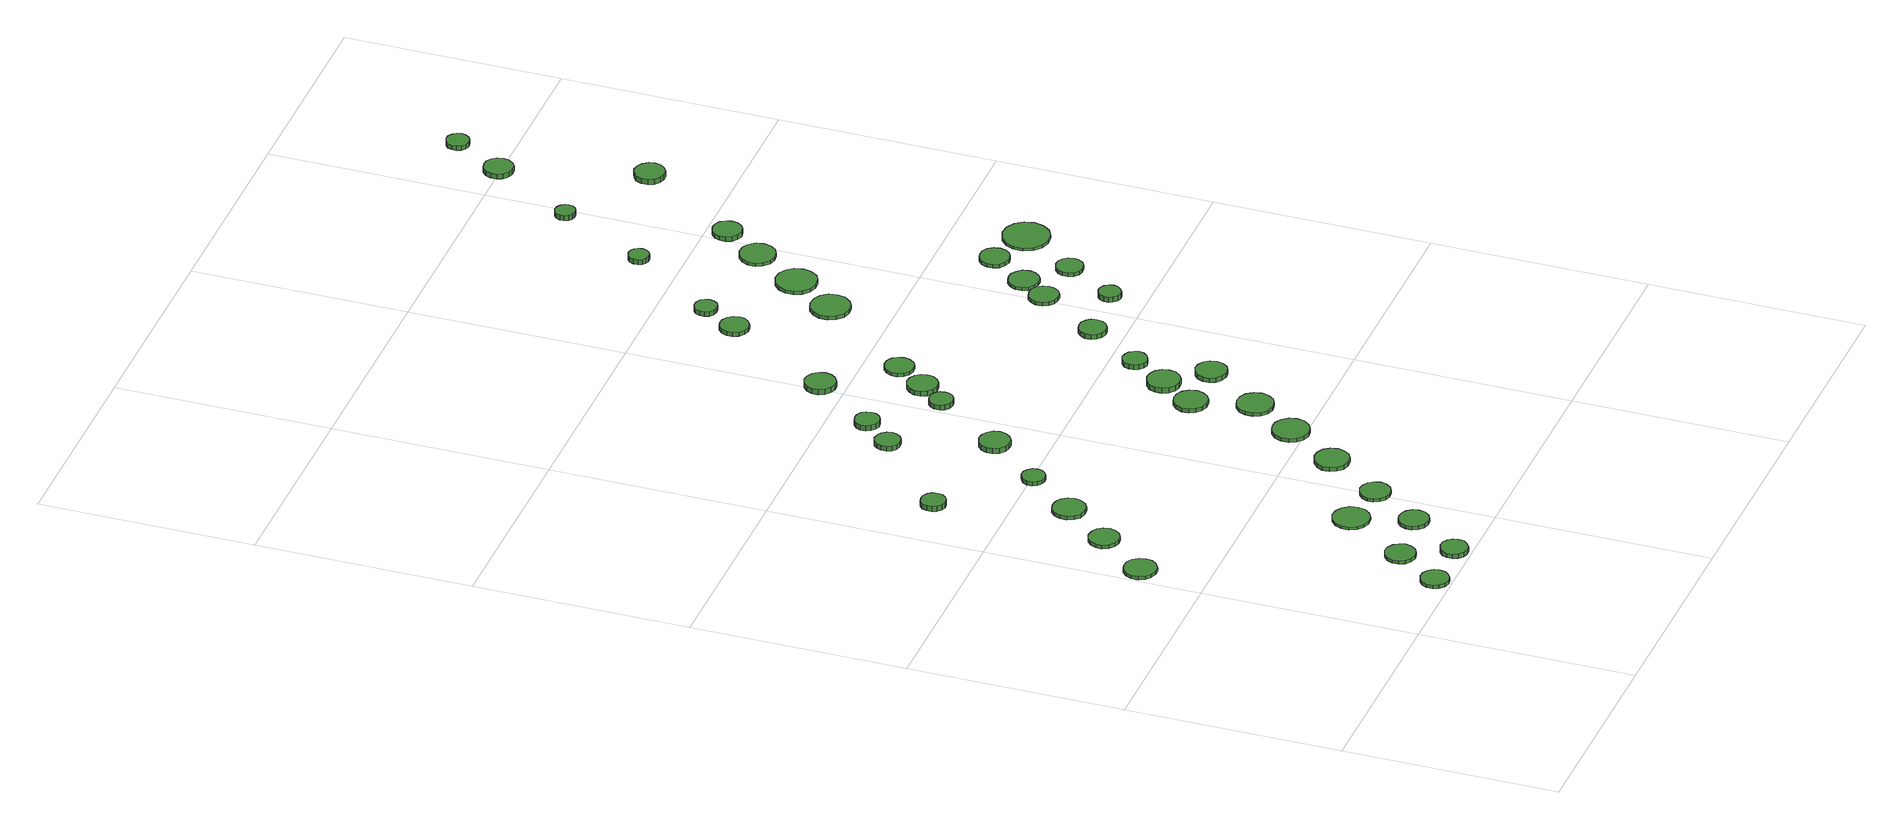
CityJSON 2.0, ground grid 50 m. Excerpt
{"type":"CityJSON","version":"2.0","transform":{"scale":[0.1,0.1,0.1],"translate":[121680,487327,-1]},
"CityObjects":{
"tree1":{"type":"SolitaryVegetationObject","attributes":{"function":"something"},"geometry":[{"type":"MultiSurface","lod":"1","boundaries":[[[0,1,2,3,4,5,6,7,8,9,10,11,12,13,14]],[[15,16,17,18,19,20,21,22,23,24,25,26,27,28,29]],[[0,29,28,1]],[[1,28,27,2]],[[2,27,26,3]],[[3,26,25,4]],[[4,25,24,5]],[[5,24,23,6]],[[6,23,22,7]],[[7,22,21,8]],[[8,21,20,9]],[[9,20,19,10]],[[10,19,18,11]],[[11,18,17,12]],[[12,17,16,13]],[[13,16,15,14]],[[14,15,29,0]]]}]},
"tree2":{"type":"SolitaryVegetationObject","attributes":{"function":"something"},"geometry":[{"type":"MultiSurface","lod":"1","boundaries":[[[30,31,32,33,34,35,36,37,38,39,40,41,42,43,44]],[[45,46,47,48,49,50,51,52,53,54,55,56,57,58,59]],[[30,59,58,31]],[[31,58,57,32]],[[32,57,56,33]],[[33,56,55,34]],[[34,55,54,35]],[[35,54,53,36]],[[36,53,52,37]],[[37,52,51,38]],[[38,51,50,39]],[[39,50,49,40]],[[40,49,48,41]],[[41,48,47,42]],[[42,47,46,43]],[[43,46,45,44]],[[44,45,59,30]]]}]},
"tree3":{"type":"SolitaryVegetationObject","attributes":{"function":"something"},"geometry":[{"type":"MultiSurface","lod":"1","boundaries":[[[60,61,62,63,64,65,66,67,68,69,70,71,72,73,74]],[[75,76,77,78,79,80,81,82,83,84,85,86,87,88,89]],[[60,89,88,61]],[[61,88,87,62]],[[62,87,86,63]],[[63,86,85,64]],[[64,85,84,65]],[[65,84,83,66]],[[66,83,82,67]],[[67,82,81,68]],[[68,81,80,69]],[[69,80,79,70]],[[70,79,78,71]],[[71,78,77,72]],[[72,77,76,73]],[[73,76,75,74]],[[74,75,89,60]]]}]},
"tree4":{"type":"SolitaryVegetationObject","attributes":{"function":"something"},"geometry":[{"type":"MultiSurface","lod":"1","boundaries":[[[90,91,92,93,94,95,96,97,98,99,100,101,102,103,104]],[[105,106,107,108,109,110,111,112,113,114,115,116,117,118,119]],[[90,119,118,91]],[[91,118,117,92]],[[92,117,116,93]],[[93,116,115,94]],[[94,115,114,95]],[[95,114,113,96]],[[96,113,112,97]],[[97,112,111,98]],[[98,111,110,99]],[[99,110,109,100]],[[100,109,108,101]],[[101,108,107,102]],[[102,107,106,103]],[[103,106,105,104]],[[104,105,119,90]]]}]},
"tree5":{"type":"SolitaryVegetationObject","attributes":{"function":"something"},"geometry":[{"type":"MultiSurface","lod":"1","boundaries":[[[120,121,122,123,124,125,126,127,128,129,130,131,132,133,134]],[[135,136,137,138,139,140,141,142,143,144,145,146,147,148,149]],[[120,149,148,121]],[[121,148,147,122]],[[122,147,146,123]],[[123,146,145,124]],[[124,145,144,125]],[[125,144,143,126]],[[126,143,142,127]],[[127,142,141,128]],[[128,141,140,129]],[[129,140,139,130]],[[130,139,138,131]],[[131,138,137,132]],[[132,137,136,133]],[[133,136,135,134]],[[134,135,149,120]]]}]},
"tree6":{"type":"SolitaryVegetationObject","attributes":{"function":"something"},"geometry":[{"type":"MultiSurface","lod":"1","boundaries":[[[150,151,152,153,154,155,156,157,158,159,160,161,162,163,164]],[[165,166,167,168,169,170,171,172,173,174,175,176,177,178,179]],[[150,179,178,151]],[[151,178,177,152]],[[152,177,176,153]],[[153,176,175,154]],[[154,175,174,155]],[[155,174,173,156]],[[156,173,172,157]],[[157,172,171,158]],[[158,171,170,159]],[[159,170,169,160]],[[160,169,168,161]],[[161,168,167,162]],[[162,167,166,163]],[[163,166,165,164]],[[164,165,179,150]]]}]},
"tree7":{"type":"SolitaryVegetationObject","attributes":{"function":"something"},"geometry":[{"type":"MultiSurface","lod":"1","boundaries":[[[180,181,182,183,184,185,186,187,188,189,190,191,192,193,194]],[[195,196,197,198,199,200,201,202,203,204,205,206,207,208,209]],[[180,209,208,181]],[[181,208,207,182]],[[182,207,206,183]],[[183,206,205,184]],[[184,205,204,185]],[[185,204,203,186]],[[186,203,202,187]],[[187,202,201,188]],[[188,201,200,189]],[[189,200,199,190]],[[190,199,198,191]],[[191,198,197,192]],[[192,197,196,193]],[[193,196,195,194]],[[194,195,209,180]]]}]},
"tree8":{"type":"SolitaryVegetationObject","attributes":{"function":"something"},"geometry":[{"type":"MultiSurface","lod":"1","boundaries":[[[210,211,212,213,214,215,216,217,218,219,220,221,222,223,224]],[[225,226,227,228,229,230,231,232,233,234,235,236,237,238,239]],[[210,239,238,211]],[[211,238,237,212]],[[212,237,236,213]],[[213,236,235,214]],[[214,235,234,215]],[[215,234,233,216]],[[216,233,232,217]],[[217,232,231,218]],[[218,231,230,219]],[[219,230,229,220]],[[220,229,228,221]],[[221,228,227,222]],[[222,227,226,223]],[[223,226,225,224]],[[224,225,239,210]]]}]},
"tree9":{"type":"SolitaryVegetationObject","attributes":{"function":"something"},"geometry":[{"type":"MultiSurface","lod":"1","boundaries":[[[240,241,242,243,244,245,246,247,248,249,250,251,252,253,254]],[[255,256,257,258,259,260,261,262,263,264,265,266,267,268,269]],[[240,269,268,241]],[[241,268,267,242]],[[242,267,266,243]],[[243,266,265,244]],[[244,265,264,245]],[[245,264,263,246]],[[246,263,262,247]],[[247,262,261,248]],[[248,261,260,249]],[[249,260,259,250]],[[250,259,258,251]],[[251,258,257,252]],[[252,257,256,253]],[[253,256,255,254]],[[254,255,269,240]]]}]},
"tree10":{"type":"SolitaryVegetationObject","attributes":{"function":"something"},"geometry":[{"type":"MultiSurface","lod":"1","boundaries":[[[270,271,272,273,274,275,276,277,278,279,280,281,282,283,284]],[[285,286,287,288,289,290,291,292,293,294,295,296,297,298,299]],[[270,299,298,271]],[[271,298,297,272]],[[272,297,296,273]],[[273,296,295,274]],[[274,295,294,275]],[[275,294,293,276]],[[276,293,292,277]],[[277,292,291,278]],[[278,291,290,279]],[[279,290,289,280]],[[280,289,288,281]],[[281,288,287,282]],[[282,287,286,283]],[[283,286,285,284]],[[284,285,299,270]]]}]},
"tree11":{"type":"SolitaryVegetationObject","attributes":{"function":"something"},"geometry":[{"type":"MultiSurface","lod":"1","boundaries":[[[300,301,302,303,304,305,306,307,308,309,310,311,312,313,314]],[[315,316,317,318,319,320,321,322,323,324,325,326,327,328,329]],[[300,329,328,301]],[[301,328,327,302]],[[302,327,326,303]],[[303,326,325,304]],[[304,325,324,305]],[[305,324,323,306]],[[306,323,322,307]],[[307,322,321,308]],[[308,321,320,309]],[[309,320,319,310]],[[310,319,318,311]],[[311,318,317,312]],[[312,317,316,313]],[[313,316,315,314]],[[314,315,329,300]]]}]},
"tree12":{"type":"SolitaryVegetationObject","attributes":{"function":"something"},"geometry":[{"type":"MultiSurface","lod":"1","boundaries":[[[330,331,332,333,334,335,336,337,338,339,340,341,342,343,344]],[[345,346,347,348,349,350,351,352,353,354,355,356,357,358,359]],[[330,359,358,331]],[[331,358,357,332]],[[332,357,356,333]],[[333,356,355,334]],[[334,355,354,335]],[[335,354,353,336]],[[336,353,352,337]],[[337,352,351,338]],[[338,351,350,339]],[[339,350,349,340]],[[340,349,348,341]],[[341,348,347,342]],[[342,347,346,343]],[[343,346,345,344]],[[344,345,359,330]]]}]},
"tree13":{"type":"SolitaryVegetationObject","attributes":{"function":"something"},"geometry":[{"type":"MultiSurface","lod":"1","boundaries":[[[360,361,362,363,364,365,366,367,368,369,370,371,372,373,374]],[[375,376,377,378,379,380,381,382,383,384,385,386,387,388,389]],[[360,389,388,361]],[[361,388,387,362]],[[362,387,386,363]],[[363,386,385,364]],[[364,385,384,365]],[[365,384,383,366]],[[366,383,382,367]],[[367,382,381,368]],[[368,381,380,369]],[[369,380,379,370]],[[370,379,378,371]],[[371,378,377,372]],[[372,377,376,373]],[[373,376,375,374]],[[374,375,389,360]]]}]},
"tree14":{"type":"SolitaryVegetationObject","attributes":{"function":"something"},"geometry":[{"type":"MultiSurface","lod":"1","boundaries":[[[390,391,392,393,394,395,396,397,398,399,400,401,402,403,404]],[[405,406,407,408,409,410,411,412,413,414,415,416,417,418,419]],[[390,419,418,391]],[[391,418,417,392]],[[392,417,416,393]],[[393,416,415,394]],[[394,415,414,395]],[[395,414,413,396]],[[396,413,412,397]],[[397,412,411,398]],[[398,411,410,399]],[[399,410,409,400]],[[400,409,408,401]],[[401,408,407,402]],[[402,407,406,403]],[[403,406,405,404]],[[404,405,419,390]]]}]},
"tree15":{"type":"SolitaryVegetationObject","attributes":{"function":"something"},"geometry":[{"type":"MultiSurface","lod":"1","boundaries":[[[420,421,422,423,424,425,426,427,428,429,430,431,432,433,434]],[[435,436,437,438,439,440,441,442,443,444,445,446,447,448,449]],[[420,449,448,421]],[[421,448,447,422]],[[422,447,446,423]],[[423,446,445,424]],[[424,445,444,425]],[[425,444,443,426]],[[426,443,442,427]],[[427,442,441,428]],[[428,441,440,429]],[[429,440,439,430]],[[430,439,438,431]],[[431,438,437,432]],[[432,437,436,433]],[[433,436,435,434]],[[434,435,449,420]]]}]},
"tree16":{"type":"SolitaryVegetationObject","attributes":{"function":"something"},"geometry":[{"type":"MultiSurface","lod":"1","boundaries":[[[450,451,452,453,454,455,456,457,458,459,460,461,462,463,464]],[[465,466,467,468,469,470,471,472,473,474,475,476,477,478,479]],[[450,479,478,451]],[[451,478,477,452]],[[452,477,476,453]],[[453,476,475,454]],[[454,475,474,455]],[[455,474,473,456]],[[456,473,472,457]],[[457,472,471,458]],[[458,471,470,459]],[[459,470,469,460]],[[460,469,468,461]],[[461,468,467,462]],[[462,467,466,463]],[[463,466,465,464]],[[464,465,479,450]]]}]},
"tree17":{"type":"SolitaryVegetationObject","attributes":{"function":"something"},"geometry":[{"type":"MultiSurface","lod":"1","boundaries":[[[480,481,482,483,484,485,486,487,488,489,490,491,492,493,494]],[[495,496,497,498,499,500,501,502,503,504,505,506,507,508,509]],[[480,509,508,481]],[[481,508,507,482]],[[482,507,506,483]],[[483,506,505,484]],[[484,505,504,485]],[[485,504,503,486]],[[486,503,502,487]],[[487,502,501,488]],[[488,501,500,489]],[[489,500,499,490]],[[490,499,498,491]],[[491,498,497,492]],[[492,497,496,493]],[[493,496,495,494]],[[494,495,509,480]]]}]},
"tree18":{"type":"SolitaryVegetationObject","attributes":{"function":"something"},"geometry":[{"type":"MultiSurface","lod":"1","boundaries":[[[510,511,512,513,514,515,516,517,518,519,520,521,522,523,524]],[[525,526,527,528,529,530,531,532,533,534,535,536,537,538,539]],[[510,539,538,511]],[[511,538,537,512]],[[512,537,536,513]],[[513,536,535,514]],[[514,535,534,515]],[[515,534,533,516]],[[516,533,532,517]],[[517,532,531,518]],[[518,531,530,519]],[[519,530,529,520]],[[520,529,528,521]],[[521,528,527,522]],[[522,527,526,523]],[[523,526,525,524]],[[524,525,539,510]]]}]},
"tree19":{"type":"SolitaryVegetationObject","attributes":{"function":"something"},"geometry":[{"type":"MultiSurface","lod":"1","boundaries":[[[540,541,542,543,544,545,546,547,548,549,550,551,552,553,554]],[[555,556,557,558,559,560,561,562,563,564,565,566,567,568,569]],[[540,569,568,541]],[[541,568,567,542]],[[542,567,566,543]],[[543,566,565,544]],[[544,565,564,545]],[[545,564,563,546]],[[546,563,562,547]],[[547,562,561,548]],[[548,561,560,549]],[[549,560,559,550]],[[550,559,558,551]],[[551,558,557,552]],[[552,557,556,553]],[[553,556,555,554]],[[554,555,569,540]]]}]},
"tree20":{"type":"SolitaryVegetationObject","attributes":{"function":"something"},"geometry":[{"type":"MultiSurface","lod":"1","boundaries":[[[570,571,572,573,574,575,576,577,578,579,580,581,582,583,584]],[[585,586,587,588,589,590,591,592,593,594,595,596,597,598,599]],[[570,599,598,571]],[[571,598,597,572]],[[572,597,596,573]],[[573,596,595,574]],[[574,595,594,575]],[[575,594,593,576]],[[576,593,592,577]],[[577,592,591,578]],[[578,591,590,579]],[[579,590,589,580]],[[580,589,588,581]],[[581,588,587,582]],[[582,587,586,583]],[[583,586,585,584]],[[584,585,599,570]]]}]},
"tree21":{"type":"SolitaryVegetationObject","attributes":{"function":"something"},"geometry":[{"type":"MultiSurface","lod":"1","boundaries":[[[600,601,602,603,604,605,606,607,608,609,610,611,612,613,614]],[[615,616,617,618,619,620,621,622,623,624,625,626,627,628,629]],[[600,629,628,601]],[[601,628,627,602]],[[602,627,626,603]],[[603,626,625,604]],[[604,625,624,605]],[[605,624,623,606]],[[606,623,622,607]],[[607,622,621,608]],[[608,621,620,609]],[[609,620,619,610]],[[610,619,618,611]],[[611,618,617,612]],[[612,617,616,613]],[[613,616,615,614]],[[614,615,629,600]]]}]},
"tree22":{"type":"SolitaryVegetationObject","attributes":{"function":"something"},"geometry":[{"type":"MultiSurface","lod":"1","boundaries":[[[630,631,632,633,634,635,636,637,638,639,640,641,642,643,644]],[[645,646,647,648,649,650,651,652,653,654,655,656,657,658,659]],[[630,659,658,631]],[[631,658,657,632]],[[632,657,656,633]],[[633,656,655,634]],[[634,655,654,635]],[[635,654,653,636]],[[636,653,652,637]],[[637,652,651,638]],[[638,651,650,639]],[[639,650,649,640]],[[640,649,648,641]],[[641,648,647,642]],[[642,647,646,643]],[[643,646,645,644]],[[644,645,659,630]]]}]},
"tree23":{"type":"SolitaryVegetationObject","attributes":{"function":"something"},"geometry":[{"type":"MultiSurface","lod":"1","boundaries":[[[660,661,662,663,664,665,666,667,668,669,670,671,672,673,674]],[[675,676,677,678,679,680,681,682,683,684,685,686,687,688,689]],[[660,689,688,661]],[[661,688,687,662]],[[662,687,686,663]],[[663,686,685,664]],[[664,685,684,665]],[[665,684,683,666]],[[666,683,682,667]],[[667,682,681,668]],[[668,681,680,669]],[[669,680,679,670]],[[670,679,678,671]],[[671,678,677,672]],[[672,677,676,673]],[[673,676,675,674]],[[674,675,689,660]]]}]},
"tree24":{"type":"SolitaryVegetationObject","attributes":{"function":"something"},"geometry":[{"type":"MultiSurface","lod":"1","boundaries":[[[690,691,692,693,694,695,696,697,698,699,700,701,702,703,704]],[[705,706,707,708,709,710,711,712,713,714,715,716,717,718,719]],[[690,719,718,691]],[[691,718,717,692]],[[692,717,716,693]],[[693,716,715,694]],[[694,715,714,695]],[[695,714,713,696]],[[696,713,712,697]],[[697,712,711,698]],[[698,711,710,699]],[[699,710,709,700]],[[700,709,708,701]],[[701,708,707,702]],[[702,707,706,703]],[[703,706,705,704]],[[704,705,719,690]]]}]},
"tree25":{"type":"SolitaryVegetationObject","attributes":{"function":"something"},"geometry":[{"type":"MultiSurface","lod":"1","boundaries":[[[720,721,722,723,724,725,726,727,728,729,730,731,732,733,734]],[[735,736,737,738,739,740,741,742,743,744,745,746,747,748,749]],[[720,749,748,721]],[[721,748,747,722]],[[722,747,746,723]],[[723,746,745,724]],[[724,745,744,725]],[[725,744,743,726]],[[726,743,742,727]],[[727,742,741,728]],[[728,741,740,729]],[[729,740,739,730]],[[730,739,738,731]],[[731,738,737,732]],[[732,737,736,733]],[[733,736,735,734]],[[734,735,749,720]]]}]},
"tree26":{"type":"SolitaryVegetationObject","attributes":{"function":"something"},"geometry":[{"type":"MultiSurface","lod":"1","boundaries":[[[750,751,752,753,754,755,756,757,758,759,760,761,762,763,764]],[[765,766,767,768,769,770,771,772,773,774,775,776,777,778,779]],[[750,779,778,751]],[[751,778,777,752]],[[752,777,776,753]],[[753,776,775,754]],[[754,775,774,755]],[[755,774,773,756]],[[756,773,772,757]],[[757,772,771,758]],[[758,771,770,759]],[[759,770,769,760]],[[760,769,768,761]],[[761,768,767,762]],[[762,767,766,763]],[[763,766,765,764]],[[764,765,779,750]]]}]},
"tree27":{"type":"SolitaryVegetationObject","attributes":{"function":"something"},"geometry":[{"type":"MultiSurface","lod":"1","boundaries":[[[780,781,782,783,784,785,786,787,788,789,790,791,792,793,794]],[[795,796,797,798,799,800,801,802,803,804,805,806,807,808,809]],[[780,809,808,781]],[[781,808,807,782]],[[782,807,806,783]],[[783,806,805,784]],[[784,805,804,785]],[[785,804,803,786]],[[786,803,802,787]],[[787,802,801,788]],[[788,801,800,789]],[[789,800,799,790]],[[790,799,798,791]],[[791,798,797,792]],[[792,797,796,793]],[[793,796,795,794]],[[794,795,809,780]]]}]},
"tree28":{"type":"SolitaryVegetationObject","attributes":{"function":"something"},"geometry":[{"type":"MultiSurface","lod":"1","boundaries":[[[810,811,812,813,814,815,816,817,818,819,820,821,822,823,824]],[[825,826,827,828,829,830,831,832,833,834,835,836,837,838,839]],[[810,839,838,811]],[[811,838,837,812]],[[812,837,836,813]],[[813,836,835,814]],[[814,835,834,815]],[[815,834,833,816]],[[816,833,832,817]],[[817,832,831,818]],[[818,831,830,819]],[[819,830,829,820]],[[820,829,828,821]],[[821,828,827,822]],[[822,827,826,823]],[[823,826,825,824]],[[824,825,839,810]]]}]},
"tree29":{"type":"SolitaryVegetationObject","attributes":{"function":"something"},"geometry":[{"type":"MultiSurface","lod":"1","boundaries":[[[840,841,842,843,844,845,846,847,848,849,850,851,852,853,854]],[[855,856,857,858,859,860,861,862,863,864,865,866,867,868,869]],[[840,869,868,841]],[[841,868,867,842]],[[842,867,866,843]],[[843,866,865,844]],[[844,865,864,845]],[[845,864,863,846]],[[846,863,862,847]],[[847,862,861,848]],[[848,861,860,849]],[[849,860,859,850]],[[850,859,858,851]],[[851,858,857,852]],[[852,857,856,853]],[[853,856,855,854]],[[854,855,869,840]]]}]},
"tree30":{"type":"SolitaryVegetationObject","attributes":{"function":"something"},"geometry":[{"type":"MultiSurface","lod":"1","boundaries":[[[870,871,872,873,874,875,876,877,878,879,880,881,882,883,884]],[[885,886,887,888,889,890,891,892,893,894,895,896,897,898,899]],[[870,899,898,871]],[[871,898,897,872]],[[872,897,896,873]],[[873,896,895,874]],[[874,895,894,875]],[[875,894,893,876]],[[876,893,892,877]],[[877,892,891,878]],[[878,891,890,879]],[[879,890,889,880]],[[880,889,888,881]],[[881,888,887,882]],[[882,887,886,883]],[[883,886,885,884]],[[884,885,899,870]]]}]},
"tree31":{"type":"SolitaryVegetationObject","attributes":{"function":"something"},"geometry":[{"type":"MultiSurface","lod":"1","boundaries":[[[900,901,902,903,904,905,906,907,908,909,910,911,912,913,914]],[[915,916,917,918,919,920,921,922,923,924,925,926,927,928,929]],[[900,929,928,901]],[[901,928,927,902]],[[902,927,926,903]],[[903,926,925,904]],[[904,925,924,905]],[[905,924,923,906]],[[906,923,922,907]],[[907,922,921,908]],[[908,921,920,909]],[[909,920,919,910]],[[910,919,918,911]],[[911,918,917,912]],[[912,917,916,913]],[[913,916,915,914]],[[914,915,929,900]]]}]},
"tree32":{"type":"SolitaryVegetationObject","attributes":{"function":"something"},"geometry":[{"type":"MultiSurface","lod":"1","boundaries":[[[930,931,932,933,934,935,936,937,938,939,940,941,942,943,944]],[[945,946,947,948,949,950,951,952,953,954,955,956,957,958,959]],[[930,959,958,931]],[[931,958,957,932]],[[932,957,956,933]],[[933,956,955,934]],[[934,955,954,935]],[[935,954,953,936]],[[936,953,952,937]],[[937,952,951,938]],[[938,951,950,939]],[[939,950,949,940]],[[940,949,948,941]],[[941,948,947,942]],[[942,947,946,943]],[[943,946,945,944]],[[944,945,959,930]]]}]},
"tree33":{"type":"SolitaryVegetationObject","attributes":{"function":"something"},"geometry":[{"type":"MultiSurface","lod":"1","boundaries":[[[960,961,962,963,964,965,966,967,968,969,970,971,972,973,974]],[[975,976,977,978,979,980,981,982,983,984,985,986,987,988,989]],[[960,989,988,961]],[[961,988,987,962]],[[962,987,986,963]],[[963,986,985,964]],[[964,985,984,965]],[[965,984,983,966]],[[966,983,982,967]],[[967,982,981,968]],[[968,981,980,969]],[[969,980,979,970]],[[970,979,978,971]],[[971,978,977,972]],[[972,977,976,973]],[[973,976,975,974]],[[974,975,989,960]]]}]},
"tree34":{"type":"SolitaryVegetationObject","attributes":{"function":"something"},"geometry":[{"type":"MultiSurface","lod":"1","boundaries":[[[990,991,992,993,994,995,996,997,998,999,1000,1001,1002,1003,1004]],[[1005,1006,1007,1008,1009,1010,1011,1012,1013,1014,1015,1016,1017,1018,1019]],[[990,1019,1018,991]],[[991,1018,1017,992]],[[992,1017,1016,993]],[[993,1016,1015,994]],[[994,1015,1014,995]],[[995,1014,1013,996]],[[996,1013,1012,997]],[[997,1012,1011,998]],[[998,1011,1010,999]],[[999,1010,1009,1000]],[[1000,1009,1008,1001]],[[1001,1008,1007,1002]],[[1002,1007,1006,1003]],[[1003,1006,1005,1004]],[[1004,1005,1019,990]]]}]},
"tree35":{"type":"SolitaryVegetationObject","attributes":{"function":"something"},"geometry":[{"type":"MultiSurface","lod":"1","boundaries":[[[1020,1021,1022,1023,1024,1025,1026,1027,1028,1029,1030,1031,1032,1033,1034]],[[1035,1036,1037,1038,1039,1040,1041,1042,1043,1044,1045,1046,1047,1048,1049]],[[1020,1049,1048,1021]],[[1021,1048,1047,1022]],[[1022,1047,1046,1023]],[[1023,1046,1045,1024]],[[1024,1045,1044,1025]],[[1025,1044,1043,1026]],[[1026,1043,1042,1027]],[[1027,1042,1041,1028]],[[1028,1041,1040,1029]],[[1029,1040,1039,1030]],[[1030,1039,1038,1031]],[[1031,1038,1037,1032]],[[1032,1037,1036,1033]],[[1033,1036,1035,1034]],[[1034,1035,1049,1020]]]}]},
"tree36":{"type":"SolitaryVegetationObject","attributes":{"function":"something"},"geometry":[{"type":"MultiSurface","lod":"1","boundaries":[[[1050,1051,1052,1053,1054,1055,1056,1057,1058,1059,1060,1061,1062,1063,1064]],[[1065,1066,1067,1068,1069,1070,1071,1072,1073,1074,1075,1076,1077,1078,1079]],[[1050,1079,1078,1051]],[[1051,1078,1077,1052]],[[1052,1077,1076,1053]],[[1053,1076,1075,1054]],[[1054,1075,1074,1055]],[[1055,1074,1073,1056]],[[1056,1073,1072,1057]],[[1057,1072,1071,1058]],[[1058,1071,1070,1059]],[[1059,1070,1069,1060]],[[1060,1069,1068,1061]],[[1061,1068,1067,1062]],[[1062,1067,1066,1063]],[[1063,1066,1065,1064]],[[1064,1065,1079,1050]]]}]},
"tree37":{"type":"SolitaryVegetationObject","attributes":{"function":"something"},"geometry":[{"type":"MultiSurface","lod":"1","boundaries":[[[1080,1081,1082,1083,1084,1085,1086,1087,1088,1089,1090,1091,1092,1093,1094]],[[1095,1096,1097,1098,1099,1100,1101,1102,1103,1104,1105,1106,1107,1108,1109]],[[1080,1109,1108,1081]],[[1081,1108,1107,1082]],[[1082,1107,1106,1083]],[[1083,1106,1105,1084]],[[1084,1105,1104,1085]],[[1085,1104,1103,1086]],[[1086,1103,1102,1087]],[[1087,1102,1101,1088]],[[1088,1101,1100,1089]],[[1089,1100,1099,1090]],[[1090,1099,1098,1091]],[[1091,1098,1097,1092]],[[1092,1097,1096,1093]],[[1093,1096,1095,1094]],[[1094,1095,1109,1080]]]}]},
"tree38":{"type":"SolitaryVegetationObject","attributes":{"function":"something"},"geometry":[{"type":"MultiSurface","lod":"1","boundaries":[[[1110,1111,1112,1113,1114,1115,1116,1117,1118,1119,1120,1121,1122,1123,1124]],[[1125,1126,1127,1128,1129,1130,1131,1132,1133,1134,1135,1136,1137,1138,1139]],[[1110,1139,1138,1111]],[[1111,1138,1137,1112]],[[1112,1137,1136,1113]],[[1113,1136,1135,1114]],[[1114,1135,1134,1115]],[[1115,1134,1133,1116]],[[1116,1133,1132,1117]],[[1117,1132,1131,1118]],[[1118,1131,1130,1119]],[[1119,1130,1129,1120]],[[1120,1129,1128,1121]],[[1121,1128,1127,1122]],[[1122,1127,1126,1123]],[[1123,1126,1125,1124]],[[1124,1125,1139,1110]]]}]},
"tree39":{"type":"SolitaryVegetationObject","attributes":{"function":"something"},"geometry":[{"type":"MultiSurface","lod":"1","boundaries":[[[1140,1141,1142,1143,1144,1145,1146,1147,1148,1149,1150,1151,1152,1153,1154]],[[1155,1156,1157,1158,1159,1160,1161,1162,1163,1164,1165,1166,1167,1168,1169]],[[1140,1169,1168,1141]],[[1141,1168,1167,1142]],[[1142,1167,1166,1143]],[[1143,1166,1165,1144]],[[1144,1165,1164,1145]],[[1145,1164,1163,1146]],[[1146,1163,1162,1147]],[[1147,1162,1161,1148]],[[1148,1161,1160,1149]],[[1149,1160,1159,1150]],[[1150,1159,1158,1151]],[[1151,1158,1157,1152]],[[1152,1157,1156,1153]],[[1153,1156,1155,1154]],[[1154,1155,1169,1140]]]}]},
"tree40":{"type":"SolitaryVegetationObject","attributes":{"function":"something"},"geometry":[{"type":"MultiSurface","lod":"1","boundaries":[[[1170,1171,1172,1173,1174,1175,1176,1177,1178,1179,1180,1181,1182,1183,1184]],[[1185,1186,1187,1188,1189,1190,1191,1192,1193,1194,1195,1196,1197,1198,1199]],[[1170,1199,1198,1171]],[[1171,1198,1197,1172]],[[1172,1197,1196,1173]],[[1173,1196,1195,1174]],[[1174,1195,1194,1175]],[[1175,1194,1193,1176]],[[1176,1193,1192,1177]],[[1177,1192,1191,1178]],[[1178,1191,1190,1179]],[[1179,1190,1189,1180]],[[1180,1189,1188,1181]],[[1181,1188,1187,1182]],[[1182,1187,1186,1183]],[[1183,1186,1185,1184]],[[1184,1185,1199,1170]]]}]},
"tree41":{"type":"SolitaryVegetationObject","attributes":{"function":"something"},"geometry":[{"type":"MultiSurface","lod":"1","boundaries":[[[1200,1201,1202,1203,1204,1205,1206,1207,1208,1209,1210,1211,1212,1213,1214]],[[1215,1216,1217,1218,1219,1220,1221,1222,1223,1224,1225,1226,1227,1228,1229]],[[1200,1229,1228,1201]],[[1201,1228,1227,1202]],[[1202,1227,1226,1203]],[[1203,1226,1225,1204]],[[1204,1225,1224,1205]],[[1205,1224,1223,1206]],[[1206,1223,1222,1207]],[[1207,1222,1221,1208]],[[1208,1221,1220,1209]],[[1209,1220,1219,1210]],[[1210,1219,1218,1211]],[[1211,1218,1217,1212]],[[1212,1217,1216,1213]],[[1213,1216,1215,1214]],[[1214,1215,1229,1200]]]}]},
"tree42":{"type":"SolitaryVegetationObject","attributes":{"function":"something"},"geometry":[{"type":"MultiSurface","lod":"1","boundaries":[[[1230,1231,1232,1233,1234,1235,1236,1237,1238,1239,1240,1241,1242,1243,1244]],[[1245,1246,1247,1248,1249,1250,1251,1252,1253,1254,1255,1256,1257,1258,1259]],[[1230,1259,1258,1231]],[[1231,1258,1257,1232]],[[1232,1257,1256,1233]],[[1233,1256,1255,1234]],[[1234,1255,1254,1235]],[[1235,1254,1253,1236]],[[1236,1253,1252,1237]],[[1237,1252,1251,1238]],[[1238,1251,1250,1239]],[[1239,1250,1249,1240]],[[1240,1249,1248,1241]],[[1241,1248,1247,1242]],[[1242,1247,1246,1243]],[[1243,1246,1245,1244]],[[1244,1245,1259,1230]]]}]},
"tree43":{"type":"SolitaryVegetationObject","attributes":{"function":"something"},"geometry":[{"type":"MultiSurface","lod":"1","boundaries":[[[1260,1261,1262,1263,1264,1265,1266,1267,1268,1269,1270,1271,1272,1273,1274]],[[1275,1276,1277,1278,1279,1280,1281,1282,1283,1284,1285,1286,1287,1288,1289]],[[1260,1289,1288,1261]],[[1261,1288,1287,1262]],[[1262,1287,1286,1263]],[[1263,1286,1285,1264]],[[1264,1285,1284,1265]],[[1265,1284,1283,1266]],[[1266,1283,1282,1267]],[[1267,1282,1281,1268]],[[1268,1281,1280,1269]],[[1269,1280,1279,1270]],[[1270,1279,1278,1271]],[[1271,1278,1277,1272]],[[1272,1277,1276,1273]],[[1273,1276,1275,1274]],[[1274,1275,1289,1260]]]}]}
},
"vertices":[
[251,39,14],[248,52,14],[240,63,14],[228,70,14],[215,71,14],[202,67,14],[192,58,14],[186,46,14],[186,32,14],[192,20,14],[202,10,14],[215,6,14],[228,8,14],[240,15,14],[248,25,14],[248,25,6],[240,15,6],[228,8,6],[215,6,6],[202,10,6],[192,20,6],[186,32,6],[186,46,6],[192,58,6],[202,67,6],[215,71,6],[228,70,6],[240,63,6],[248,52,6],[251,39,6],
[77,653,17],[74,668,17],[65,681,17],[51,689,17],[36,690,17],[21,686,17],[9,675,17],[3,661,17],[3,645,17],[9,631,17],[21,621,17],[36,616,17],[51,617,17],[65,625,17],[74,638,17],[74,638,9],[65,625,9],[51,617,9],[36,616,9],[21,621,9],[9,631,9],[3,645,9],[3,661,9],[9,675,9],[21,686,9],[36,690,9],[51,689,9],[65,681,9],[74,668,9],[77,653,9],
[325,143,14],[321,157,14],[313,169,14],[300,176,14],[286,178,14],[272,173,14],[261,163,14],[255,150,14],[255,136,14],[261,122,14],[272,113,14],[286,108,14],[300,110,14],[313,117,14],[321,129,14],[321,129,6],[313,117,6],[300,110,6],[286,108,6],[272,113,6],[261,122,6],[255,136,6],[255,150,6],[261,163,6],[272,173,6],[286,178,6],[300,176,6],[313,169,6],[321,157,6],[325,143,6],
[376,39,17],[374,52,17],[366,62,17],[355,69,17],[342,70,17],[330,66,17],[320,57,17],[315,45,17],[315,33,17],[320,21,17],[330,12,17],[342,8,17],[355,9,17],[366,16,17],[374,26,17],[374,26,6],[366,16,6],[355,9,6],[342,8,6],[330,12,6],[320,21,6],[315,33,6],[315,45,6],[320,57,6],[330,66,6],[342,70,6],[355,69,6],[366,62,6],[374,52,6],[376,39,6],
[165,768,18],[162,782,18],[153,794,18],[140,801,18],[126,803,18],[112,798,18],[101,789,18],[95,775,18],[95,761,18],[101,748,18],[112,738,18],[126,733,18],[140,735,18],[153,742,18],[162,754,18],[162,754,9],[153,742,9],[140,735,9],[126,733,9],[112,738,9],[101,748,9],[95,761,9],[95,775,9],[101,789,9],[112,798,9],[126,803,9],[140,801,9],[153,794,9],[162,782,9],[165,768,9],
[463,161,15],[460,175,15],[451,186,15],[439,193,15],[425,195,15],[411,191,15],[401,181,15],[395,168,15],[395,154,15],[401,141,15],[411,131,15],[425,127,15],[439,128,15],[451,135,15],[460,147,15],[460,147,6],[451,135,6],[439,128,6],[425,127,6],[411,131,6],[401,141,6],[395,154,6],[395,168,6],[401,181,6],[411,191,6],[425,195,6],[439,193,6],[451,186,6],[460,175,6],[463,161,6],
[432,291,13],[429,309,13],[418,323,13],[403,332,13],[385,334,13],[369,328,13],[356,316,13],[348,300,13],[348,282,13],[356,266,13],[369,255,13],[385,249,13],[403,251,13],[418,260,13],[429,274,13],[429,274,7],[418,260,7],[403,251,7],[385,249,7],[369,255,7],[356,266,7],[348,282,7],[348,300,7],[356,316,7],[369,328,7],[385,334,7],[403,332,7],[418,323,7],[429,309,7],[432,291,7],
[256,880,17],[253,895,17],[243,908,17],[230,916,17],[214,917,17],[199,913,17],[188,902,17],[181,888,17],[181,872,17],[188,858,17],[199,847,17],[214,843,17],[230,844,17],[243,852,17],[253,865,17],[253,865,8],[243,852,8],[230,844,8],[214,843,8],[199,847,8],[188,858,8],[181,872,8],[181,888,8],[188,902,8],[199,913,8],[214,917,8],[230,916,8],[243,908,8],[253,895,8],[256,880,8],
[169,1165,22],[167,1177,22],[160,1186,22],[150,1192,22],[138,1193,22],[127,1190,22],[118,1182,22],[114,1171,22],[114,1159,22],[118,1149,22],[127,1141,22],[138,1137,22],[150,1139,22],[160,1144,22],[167,1154,22],[167,1154,9],[160,1144,9],[150,1139,9],[138,1137,9],[127,1141,9],[118,1149,9],[114,1159,9],[114,1171,9],[118,1182,9],[127,1190,9],[138,1193,9],[150,1192,9],[160,1186,9],[167,1177,9],[169,1165,9],
[541,277,15],[538,291,15],[529,303,15],[517,310,15],[503,312,15],[489,307,15],[478,297,15],[472,284,15],[472,270,15],[478,257,15],[489,247,15],[503,243,15],[517,244,15],[529,251,15],[538,263,15],[538,263,7],[529,251,7],[517,244,7],[503,243,7],[489,247,7],[478,257,7],[472,270,7],[472,284,7],[478,297,7],[489,307,7],[503,312,7],[517,310,7],[529,303,7],[538,291,7],[541,277,7],
[339,995,18],[337,1006,18],[330,1015,18],[321,1021,18],[309,1022,18],[299,1018,18],[291,1011,18],[286,1001,18],[286,989,18],[291,979,18],[299,972,18],[309,968,18],[321,970,18],[330,975,18],[337,984,18],[337,984,8],[330,975,8],[321,970,8],[309,968,8],[299,972,8],[291,979,8],[286,989,8],[286,1001,8],[291,1011,8],[299,1018,8],[309,1022,8],[321,1021,8],[330,1015,8],[337,1006,8],[339,995,8],
[637,409,16],[633,425,16],[624,438,16],[609,447,16],[593,448,16],[577,443,16],[565,432,16],[558,417,16],[558,401,16],[565,386,16],[577,375,16],[593,370,16],[609,371,16],[624,380,16],[633,393,16],[633,393,6],[624,380,6],[609,371,6],[593,370,6],[577,375,6],[565,386,6],[558,401,6],[558,417,6],[565,432,6],[577,443,6],[593,448,6],[609,447,6],[624,438,6],[633,425,6],[637,409,6],
[359,1337,28],[356,1348,28],[349,1358,28],[339,1364,28],[326,1366,28],[315,1362,28],[306,1354,28],[301,1343,28],[301,1330,28],[306,1319,28],[315,1311,28],[326,1308,28],[339,1309,28],[349,1315,28],[356,1325,28],[356,1325,16],[349,1315,16],[339,1309,16],[326,1308,16],[315,1311,16],[306,1319,16],[301,1330,16],[301,1343,16],[306,1354,16],[315,1362,16],[326,1366,16],[339,1364,16],[349,1358,16],[356,1348,16],[359,1337,16],
[446,1119,24],[443,1133,24],[434,1145,24],[421,1153,24],[407,1154,24],[393,1150,24],[382,1140,24],[376,1126,24],[376,1112,24],[382,1098,24],[393,1088,24],[407,1084,24],[421,1085,24],[434,1093,24],[443,1105,24],[443,1105,11],[434,1093,11],[421,1085,11],[407,1084,11],[393,1088,11],[382,1098,11],[376,1112,11],[376,1126,11],[382,1140,11],[393,1150,11],[407,1154,11],[421,1153,11],[434,1145,11],[443,1133,11],[446,1119,11],
[424,1407,26],[422,1419,26],[415,1428,26],[405,1434,26],[393,1435,26],[382,1432,26],[373,1424,26],[368,1413,26],[368,1401,26],[373,1391,26],[382,1383,26],[393,1379,26],[405,1380,26],[415,1386,26],[422,1396,26],[422,1396,13],[415,1386,13],[405,1380,13],[393,1379,13],[382,1383,13],[373,1391,13],[368,1401,13],[368,1413,13],[373,1424,13],[382,1432,13],[393,1435,13],[405,1434,13],[415,1428,13],[422,1419,13],[424,1407,13],
[723,533,15],[720,550,15],[709,564,15],[694,573,15],[677,575,15],[660,570,15],[647,558,15],[640,542,15],[640,524,15],[647,508,15],[660,496,15],[677,491,15],[694,493,15],[709,502,15],[720,516,15],[720,516,6],[709,502,6],[694,493,6],[677,491,6],[660,496,6],[647,508,6],[640,524,6],[640,542,6],[647,558,6],[660,570,6],[677,575,6],[694,573,6],[709,564,6],[720,550,6],[723,533,6],
[557,1284,24],[555,1295,24],[548,1304,24],[538,1310,24],[527,1311,24],[516,1308,24],[507,1300,24],[502,1290,24],[502,1278,24],[507,1268,24],[516,1260,24],[527,1257,24],[538,1258,24],[548,1264,24],[555,1273,24],[555,1273,12],[548,1264,12],[538,1258,12],[527,1257,12],[516,1260,12],[507,1268,12],[502,1278,12],[502,1290,12],[507,1300,12],[516,1308,12],[527,1311,12],[538,1310,12],[548,1304,12],[555,1295,12],[557,1284,12],
[795,640,15],[791,657,15],[781,672,15],[766,680,15],[749,682,15],[732,677,15],[719,665,15],[712,649,15],[712,632,15],[719,616,15],[732,604,15],[749,599,15],[766,601,15],[781,609,15],[791,623,15],[791,623,7],[781,609,7],[766,601,7],[749,599,7],[732,604,7],[719,616,7],[712,632,7],[712,649,7],[719,665,7],[732,677,7],[749,682,7],[766,680,7],[781,672,7],[791,657,7],[795,640,7],
[755,775,17],[751,791,17],[742,804,17],[728,812,17],[712,814,17],[697,809,17],[685,798,17],[678,783,17],[678,767,17],[685,753,17],[697,742,17],[712,737,17],[728,739,17],[742,747,17],[751,760,17],[751,760,7],[742,747,7],[728,739,7],[712,737,7],[697,742,7],[685,753,7],[678,767,7],[678,783,7],[685,798,7],[697,809,7],[712,814,7],[728,812,7],[742,804,7],[751,791,7],[755,775,7],
[549,1557,21],[546,1571,21],[537,1583,21],[524,1590,21],[510,1592,21],[496,1587,21],[485,1578,21],[479,1564,21],[479,1549,21],[485,1536,21],[496,1526,21],[510,1521,21],[524,1523,21],[537,1530,21],[546,1542,21],[546,1542,8],[537,1530,8],[524,1523,8],[510,1521,8],[496,1526,8],[485,1536,8],[479,1549,8],[479,1564,8],[485,1578,8],[496,1587,8],[510,1592,8],[524,1590,8],[537,1583,8],[546,1571,8],[549,1557,8],
[618,1346,19],[615,1360,19],[606,1372,19],[594,1379,19],[579,1381,19],[566,1376,19],[555,1366,19],[549,1353,19],[549,1339,19],[555,1325,19],[566,1316,19],[579,1311,19],[594,1313,19],[606,1320,19],[615,1332,19],[615,1332,7],[606,1320,7],[594,1313,7],[579,1311,7],[566,1316,7],[555,1325,7],[549,1339,7],[549,1353,7],[555,1366,7],[566,1376,7],[579,1381,7],[594,1379,7],[606,1372,7],[615,1360,7],[618,1346,7],
[809,857,20],[806,873,20],[796,886,20],[783,893,20],[767,895,20],[752,890,20],[740,880,20],[734,865,20],[734,849,20],[740,835,20],[752,824,20],[767,820,20],[783,821,20],[796,829,20],[806,842,20],[806,842,7],[796,829,7],[783,821,7],[767,820,7],[752,824,7],[740,835,7],[734,849,7],[734,865,7],[740,880,7],[752,890,7],[767,895,7],[783,893,7],[796,886,7],[806,873,7],[809,857,7],
[672,1419,15],[669,1433,15],[661,1444,15],[649,1451,15],[635,1452,15],[622,1448,15],[612,1439,15],[606,1426,15],[606,1412,15],[612,1399,15],[622,1390,15],[635,1386,15],[649,1387,15],[661,1394,15],[669,1405,15],[669,1405,7],[661,1394,7],[649,1387,7],[635,1386,7],[622,1390,7],[612,1399,7],[606,1412,7],[606,1426,7],[612,1439,7],[622,1448,7],[635,1452,7],[649,1451,7],[661,1444,7],[669,1433,7],[672,1419,7],
[879,773,18],[876,788,18],[868,800,18],[855,807,18],[840,809,18],[826,804,18],[815,794,18],[809,781,18],[809,766,18],[815,753,18],[826,743,18],[840,738,18],[855,740,18],[868,747,18],[876,759,18],[876,759,7],[868,747,7],[855,740,7],[840,738,7],[826,743,7],[815,753,7],[809,766,7],[809,781,7],[815,794,7],[826,804,7],[840,809,7],[855,807,7],[868,800,7],[876,788,7],[879,773,7],
[852,942,24],[849,953,24],[842,963,24],[832,968,24],[820,970,24],[809,966,24],[800,958,24],[796,947,24],[796,936,24],[800,925,24],[809,917,24],[820,913,24],[832,915,24],[842,921,24],[849,930,24],[849,930,12],[842,921,12],[832,915,12],[820,913,12],[809,917,12],[800,925,12],[796,936,12],[796,947,12],[800,958,12],[809,966,12],[820,970,12],[832,968,12],[842,963,12],[849,953,12],[852,942,12],
[706,1810,17],[703,1824,17],[695,1835,17],[683,1842,17],[669,1843,17],[656,1839,17],[646,1830,17],[640,1817,17],[640,1804,17],[646,1791,17],[656,1782,17],[669,1777,17],[683,1779,17],[695,1786,17],[703,1797,17],[703,1797,7],[695,1786,7],[683,1779,7],[669,1777,7],[656,1782,7],[646,1791,7],[640,1804,7],[640,1817,7],[646,1830,7],[656,1839,7],[669,1843,7],[683,1842,7],[695,1835,7],[703,1824,7],[706,1810,7],
[941,1070,25],[939,1083,25],[931,1093,25],[920,1100,25],[907,1101,25],[894,1097,25],[885,1088,25],[879,1077,25],[879,1063,25],[885,1052,25],[894,1043,25],[907,1039,25],[920,1040,25],[931,1047,25],[939,1057,25],[939,1057,13],[931,1047,13],[920,1040,13],[907,1039,13],[894,1043,13],[885,1052,13],[879,1063,13],[879,1077,13],[885,1088,13],[894,1097,13],[907,1101,13],[920,1100,13],[931,1093,13],[939,1083,13],[941,1070,13],
[748,1894,18],[746,1904,18],[740,1913,18],[730,1918,18],[719,1919,18],[709,1916,18],[701,1909,18],[697,1899,18],[697,1888,18],[701,1878,18],[709,1871,18],[719,1868,18],[730,1869,18],[740,1874,18],[746,1883,18],[746,1883,7],[740,1874,7],[730,1869,7],[719,1868,7],[709,1871,7],[701,1878,7],[697,1888,7],[697,1899,7],[701,1909,7],[709,1916,7],[719,1919,7],[730,1918,7],[740,1913,7],[746,1904,7],[748,1894,7],
[862,1640,16],[859,1659,16],[847,1674,16],[831,1683,16],[812,1685,16],[794,1680,16],[780,1667,16],[773,1650,16],[773,1631,16],[780,1614,16],[794,1601,16],[812,1595,16],[831,1597,16],[847,1607,16],[859,1622,16],[859,1622,7],[847,1607,7],[831,1597,7],[812,1595,7],[794,1601,7],[780,1614,7],[773,1631,7],[773,1650,7],[780,1667,7],[794,1680,7],[812,1685,7],[831,1683,7],[847,1674,7],[859,1659,7],[862,1640,7],
[1047,1218,16],[1044,1232,16],[1036,1244,16],[1024,1251,16],[1010,1252,16],[996,1248,16],[986,1238,16],[980,1225,16],[980,1211,16],[986,1198,16],[996,1189,16],[1010,1185,16],[1024,1186,16],[1036,1193,16],[1044,1205,16],[1044,1205,7],[1036,1193,7],[1024,1186,7],[1010,1185,7],[996,1189,7],[986,1198,7],[980,1211,7],[980,1225,7],[986,1238,7],[996,1248,7],[1010,1252,7],[1024,1251,7],[1036,1244,7],[1044,1232,7],[1047,1218,7],
[1089,1085,22],[1087,1095,22],[1080,1104,22],[1071,1109,22],[1061,1110,22],[1051,1107,22],[1043,1100,22],[1038,1090,22],[1038,1079,22],[1043,1070,22],[1051,1062,22],[1061,1059,22],[1071,1060,22],[1080,1066,22],[1087,1074,22],[1087,1074,9],[1080,1066,9],[1071,1060,9],[1061,1059,9],[1051,1062,9],[1043,1070,9],[1038,1079,9],[1038,1090,9],[1043,1100,9],[1051,1107,9],[1061,1110,9],[1071,1109,9],[1080,1104,9],[1087,1095,9],[1089,1085,9],
[937,1744,15],[933,1764,15],[922,1779,15],[905,1789,15],[885,1791,15],[866,1785,15],[852,1772,15],[844,1754,15],[844,1735,15],[852,1717,15],[866,1704,15],[885,1698,15],[905,1700,15],[922,1709,15],[933,1725,15],[933,1725,7],[922,1709,7],[905,1700,7],[885,1698,7],[866,1704,7],[852,1717,7],[844,1735,7],[844,1754,7],[852,1772,7],[866,1785,7],[885,1791,7],[905,1789,7],[922,1779,7],[933,1764,7],[937,1744,7],
[1094,1280,15],[1091,1295,15],[1082,1306,15],[1069,1314,15],[1055,1315,15],[1041,1311,15],[1030,1301,15],[1024,1288,15],[1024,1273,15],[1030,1260,15],[1041,1250,15],[1055,1246,15],[1069,1247,15],[1082,1254,15],[1091,1266,15],[1091,1266,7],[1082,1254,7],[1069,1247,7],[1055,1246,7],[1041,1250,7],[1030,1260,7],[1024,1273,7],[1024,1288,7],[1030,1301,7],[1041,1311,7],[1055,1315,7],[1069,1314,7],[1082,1306,7],[1091,1295,7],[1094,1280,7],
[884,2096,25],[882,2106,25],[876,2114,25],[868,2119,25],[858,2120,25],[848,2117,25],[841,2110,25],[837,2101,25],[837,2091,25],[841,2082,25],[848,2076,25],[858,2073,25],[868,2074,25],[876,2079,25],[882,2087,25],[882,2087,13],[876,2079,13],[868,2074,13],[858,2073,13],[848,2076,13],[841,2082,13],[837,2091,13],[837,2101,13],[841,2110,13],[848,2117,13],[858,2120,13],[868,2119,13],[876,2114,13],[882,2106,13],[884,2096,13],
[1172,1204,16],[1169,1217,16],[1162,1227,16],[1151,1234,16],[1138,1235,16],[1126,1231,16],[1116,1222,16],[1111,1211,16],[1111,1198,16],[1116,1186,16],[1126,1177,16],[1138,1174,16],[1151,1175,16],[1162,1181,16],[1169,1192,16],[1169,1192,7],[1162,1181,7],[1151,1175,7],[1138,1174,7],[1126,1177,7],[1116,1186,7],[1111,1198,7],[1111,1211,7],[1116,1222,7],[1126,1231,7],[1138,1235,7],[1151,1234,7],[1162,1227,7],[1169,1217,7],[1172,1204,7],
[1005,1860,15],[1002,1876,15],[992,1890,15],[977,1899,15],[960,1900,15],[944,1895,15],[931,1884,15],[924,1868,15],[924,1851,15],[931,1836,15],[944,1824,15],[960,1819,15],[977,1821,15],[992,1829,15],[1002,1843,15],[1002,1843,7],[992,1829,7],[977,1821,7],[960,1819,7],[944,1824,7],[931,1836,7],[924,1851,7],[924,1868,7],[931,1884,7],[944,1895,7],[960,1900,7],[977,1899,7],[992,1890,7],[1002,1876,7],[1005,1860,7],
[1157,1370,16],[1154,1384,16],[1146,1396,16],[1134,1403,16],[1120,1404,16],[1106,1400,16],[1095,1390,16],[1090,1377,16],[1090,1363,16],[1095,1350,16],[1106,1341,16],[1120,1336,16],[1134,1338,16],[1146,1345,16],[1154,1356,16],[1154,1356,7],[1146,1345,7],[1134,1338,7],[1120,1336,7],[1106,1341,7],[1095,1350,7],[1090,1363,7],[1090,1377,7],[1095,1390,7],[1106,1400,7],[1120,1404,7],[1134,1403,7],[1146,1396,7],[1154,1384,7],[1157,1370,7],
[1064,1953,18],[1061,1966,18],[1053,1978,18],[1041,1984,18],[1027,1986,18],[1014,1982,18],[1003,1972,18],[998,1960,18],[998,1946,18],[1003,1933,18],[1014,1924,18],[1027,1919,18],[1041,1921,18],[1053,1928,18],[1061,1939,18],[1061,1939,7],[1053,1928,7],[1041,1921,7],[1027,1919,7],[1014,1924,7],[1003,1933,7],[998,1946,7],[998,1960,7],[1003,1972,7],[1014,1982,7],[1027,1986,7],[1041,1984,7],[1053,1978,7],[1061,1966,7],[1064,1953,7],
[1282,1335,14],[1277,1357,14],[1264,1375,14],[1245,1386,14],[1223,1388,14],[1202,1381,14],[1185,1366,14],[1176,1346,14],[1176,1324,14],[1185,1303,14],[1202,1289,14],[1223,1282,14],[1245,1284,14],[1264,1295,14],[1277,1313,14],[1277,1313,7],[1264,1295,7],[1245,1284,7],[1223,1282,7],[1202,1289,7],[1185,1303,7],[1176,1324,7],[1176,1346,7],[1185,1366,7],[1202,1381,7],[1223,1388,7],[1245,1386,7],[1264,1375,7],[1277,1357,7],[1282,1335,7],
[1001,2307,23],[999,2316,23],[993,2324,23],[985,2329,23],[975,2330,23],[966,2327,23],[959,2321,23],[955,2312,23],[955,2302,23],[959,2293,23],[966,2287,23],[975,2284,23],[985,2285,23],[993,2290,23],[999,2297,23],[999,2297,11],[993,2290,11],[985,2285,11],[975,2284,11],[966,2287,11],[959,2293,11],[955,2302,11],[955,2312,11],[959,2321,11],[966,2327,11],[975,2330,11],[985,2329,11],[993,2324,11],[999,2316,11],[1001,2307,11],
[1218,2185,26],[1215,2199,26],[1206,2211,26],[1194,2218,26],[1179,2220,26],[1166,2215,26],[1155,2206,26],[1149,2193,26],[1149,2178,26],[1155,2165,26],[1166,2155,26],[1179,2151,26],[1194,2152,26],[1206,2160,26],[1215,2171,26],[1215,2171,13],[1206,2160,13],[1194,2152,13],[1179,2151,13],[1166,2155,13],[1155,2165,13],[1149,2178,13],[1149,2193,13],[1155,2206,13],[1166,2215,13],[1179,2220,13],[1194,2218,13],[1206,2211,13],[1215,2199,13],[1218,2185,13],
[1137,2505,19],[1134,2519,19],[1126,2530,19],[1114,2537,19],[1100,2538,19],[1087,2534,19],[1076,2525,19],[1071,2512,19],[1071,2498,19],[1076,2486,19],[1087,2476,19],[1100,2472,19],[1114,2473,19],[1126,2480,19],[1134,2492,19],[1134,2492,7],[1126,2480,7],[1114,2473,7],[1100,2472,7],[1087,2476,7],[1076,2486,7],[1071,2498,7],[1071,2512,7],[1076,2525,7],[1087,2534,7],[1100,2538,7],[1114,2537,7],[1126,2530,7],[1134,2519,7],[1137,2505,7],
[1201,2624,19],[1198,2634,19],[1192,2643,19],[1183,2649,19],[1172,2650,19],[1161,2646,19],[1153,2639,19],[1149,2629,19],[1149,2618,19],[1153,2608,19],[1161,2601,19],[1172,2598,19],[1183,2599,19],[1192,2604,19],[1198,2613,19],[1198,2613,8],[1192,2604,8],[1183,2599,8],[1172,2598,8],[1161,2601,8],[1153,2608,8],[1149,2618,8],[1149,2629,8],[1153,2639,8],[1161,2646,8],[1172,2650,8],[1183,2649,8],[1192,2643,8],[1198,2634,8],[1201,2624,8]
]}
